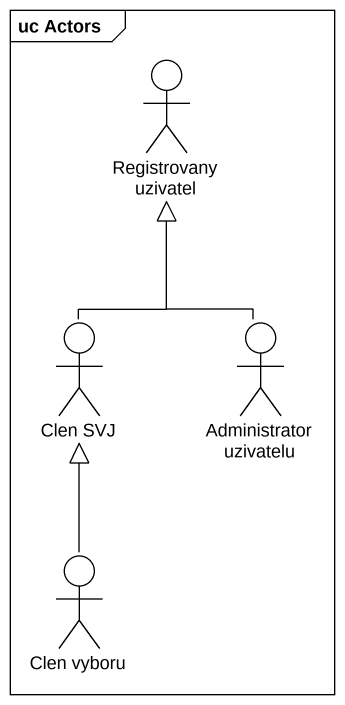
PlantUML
@startuml
mainframe uc Actors
actor "Registrovany uzivatel" as Registrovany_uzivatel
actor "Clen SVJ" as Clen_SVJ
actor "Administrator uzivatelu" as Administrator_uzivatelu
actor "Clen vyboru" as Clen_vyboru
Clen_SVJ -up-|> Registrovany_uzivatel
Administrator_uzivatelu -up-|> Registrovany_uzivatel
Clen_vyboru -up-|> Clen_SVJ
@enduml
